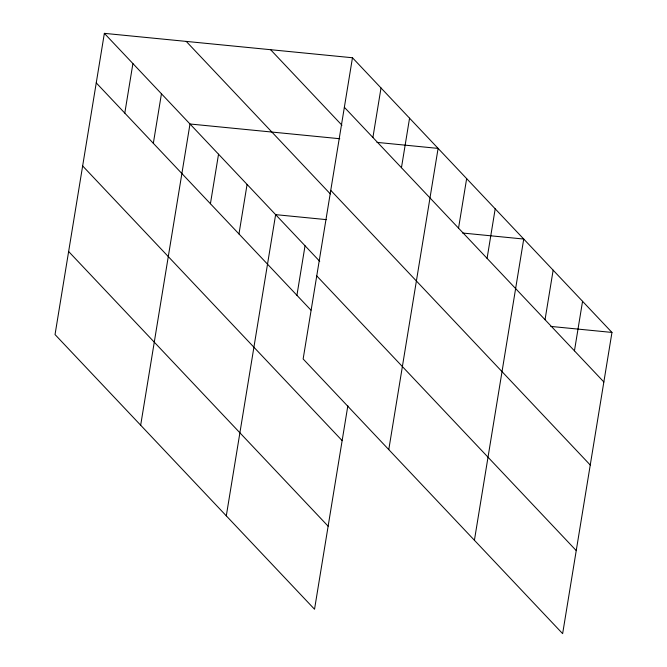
<?xml version="1.0" encoding="UTF-8"?>
<svg xmlns="http://www.w3.org/2000/svg" width="667" height="667" viewBox="0 0 667 667"><rect width="100%" height="100%" fill="white"/><g stroke="black" fill="none" stroke-linecap="round" stroke-linejoin="round"><path stroke-width="1" d="M352.468 57.754L303.143 358.971L562.64 633.65L611.964 332.433L352.468 57.754L104.36 33.35L55.036 334.567L314.532 609.246L347.849 405.761M124.796 113.098L132.908 63.565M153.335 143.313L161.447 93.78M140.67 425.212L189.995 123.995L339.77 138.728M210.422 203.743L218.534 154.21M238.969 233.959L247.082 184.425M226.296 515.858L275.629 214.641L326.413 219.635M296.923 295.306L305.036 245.773M372.903 137.502L381.015 87.969M401.451 167.717L409.563 118.184M388.778 449.616L438.102 148.399L376.955 142.379M458.537 228.147L466.65 178.614M487.085 258.362L495.197 208.829M474.412 540.262L523.737 239.044L462.59 233.025M545.039 319.71L553.151 270.168M574.445 350.842L582.558 301.301M550.817 326.421L611.964 332.433M344.364 107.287L603.852 381.966M270.594 49.7L341.954 125.238M330.757 190.345L590.253 465.024M186.235 41.404L330.39 193.989M104.36 33.35L319.743 261.331M316.75 275.913L576.238 550.592M96.248 82.883L310.93 310.13M82.65 165.941L342.146 440.62M68.634 251.509L328.131 526.196"/></g></svg>
